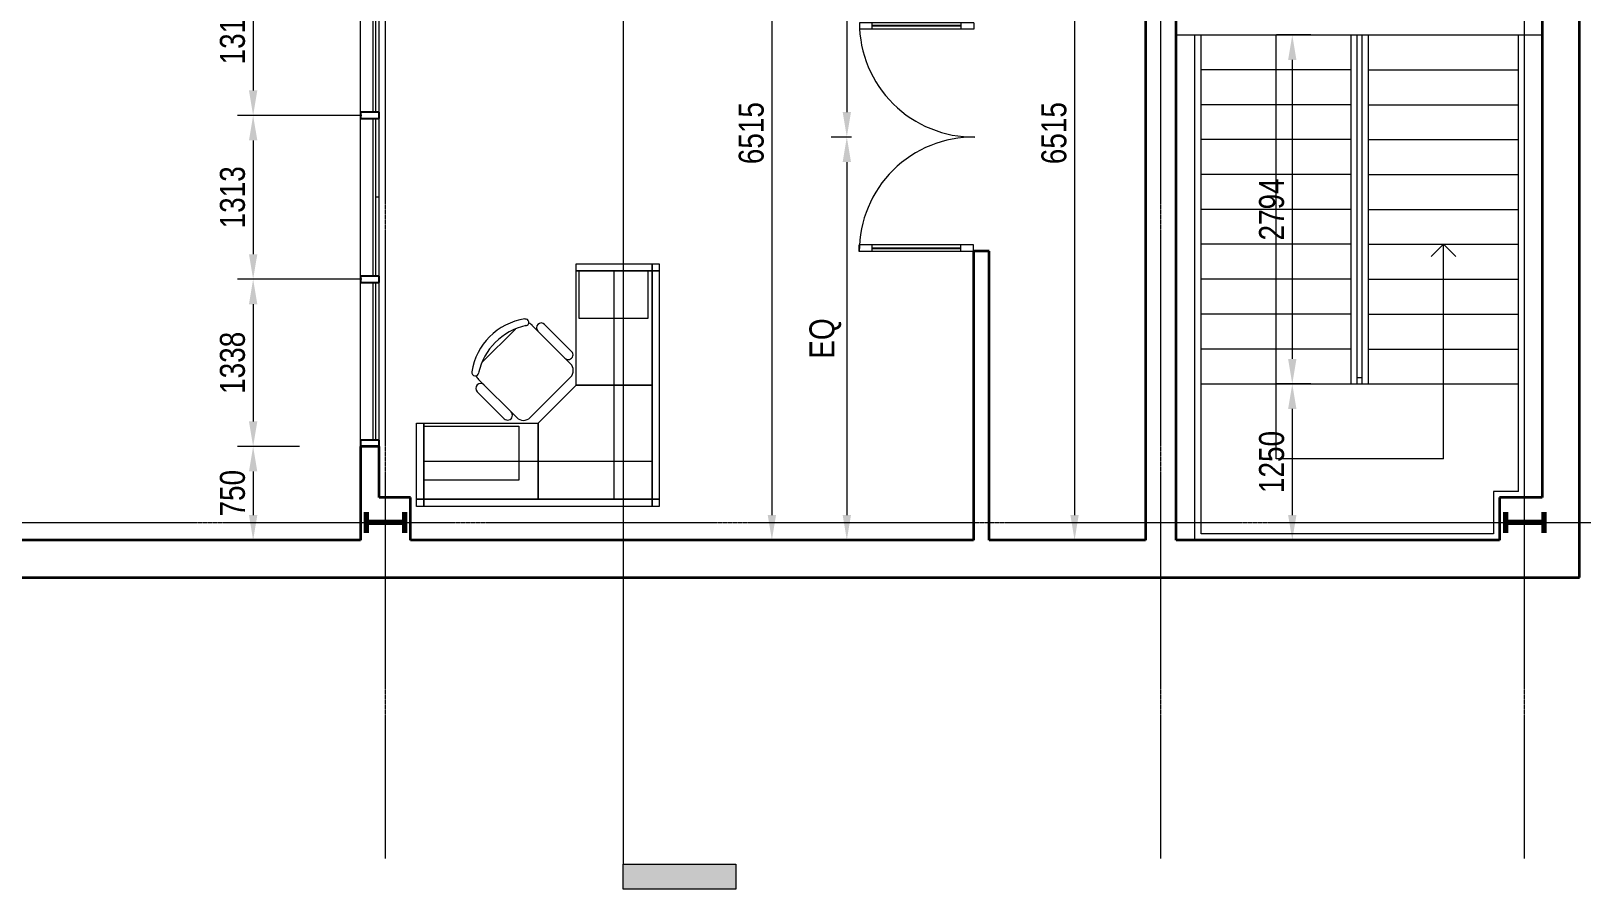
# Model space of a CAD drawing. Header units: millimetres. Extents: x -31954 to 493870, y 99509 to 604061.
# Drawn here: x 278113 to 290521, y 434577 to 441445 of the extents above; entities that cross this region are included whole.
import ezdxf

# ---------------------------------------------------------------- set-up
doc = ezdxf.new("R2010")
doc.units = ezdxf.units.MM
doc.header["$LTSCALE"] = 10
doc.linetypes.add('Center', pattern=[2, 1.25, -0.25, 0.25, -0.25])
doc.linetypes.add('Hidden', pattern=[0.375, 0.25, -0.125])
for name, color, linetype, lineweight in [('A-ANNOTATIONS', 1, 'Continuous', 9), ('A-DETL-MBND', 5, 'Hidden', 9), ('A-DOOR', 1, 'Continuous', 18), ('A-DOOR-GLAZ', 1, 'Continuous', 25), ('A-FLOR-OTLN', 6, 'Continuous', 9), ('A-FLOR-STRS', 2, 'Continuous', 9), ('A-FURNITURE', 2, 'Continuous', 9), ('A-GLAZ', 6, 'Continuous', 9), ('A-GLAZ-CWMG', 3, 'Continuous', 9), ('A-WALL', 2, 'Continuous', 18), ('S-COLUMN-STEEL-PLAN', 4, 'Continuous', 50), ('S-GRID', 6, 'Center', 9)]:
    doc.layers.add(name, color=color, linetype=linetype, lineweight=lineweight)
doc.styles.add('Dimension Text', font='arial.ttf', dxfattribs={"width": 0.8})

# ---------------------------------------------------------------- blocks, each defined once
blk = doc.blocks.new('System Panel - Glazed-383944-Second Floor Level')
at = {"layer": 'A-GLAZ', "lineweight": 18}
for p, q in [((631.25, 49.5), (-631.25, 49.5)), ((-631.25, 49.5), (-631.25, 24.5)), ((-631.25, 24.5), (631.25, 24.5)), ((631.25, 24.5), (631.25, 49.5))]:
    blk.add_line(p, q, dxfattribs=at)
blk = doc.blocks.new('Rectangular Mullion - 50 x 150mm-383945-Second Floor Level')
at = {"layer": 'A-GLAZ-CWMG', "lineweight": 25}
for p, q in [((-50, 75), (0, 75)), ((-50, -75), (-50, 75)), ((0, 75), (0, -75)), ((0, -75), (-50, -75))]:
    blk.add_line(p, q, dxfattribs=at)
blk = doc.blocks.new('Rectangular Mullion - 50 x 150mm-383916-Second Floor Level')
at = {"layer": 'A-GLAZ-CWMG'}
for p, q in [((9390, -4478), (9390, -3216)), ((9540, -4478), (9540, -3216))]:
    blk.add_line(p, q, dxfattribs=at)
blk = doc.blocks.new('Rectangular Mullion - 50 x 150mm-383943-Second Floor Level')
at = {"layer": 'A-GLAZ-CWMG', "lineweight": 25}
for p, q in [((-25, 75), (25, 75)), ((-25, -75), (-25, 75)), ((25, 75), (25, -75)), ((25, -75), (-25, -75))]:
    blk.add_line(p, q, dxfattribs=at)
blk = doc.blocks.new('M_Double-Glass 1 - 1830 x 2134mm-470649-Second Floor Level')
at = {"layer": 'A-DOOR', "lineweight": 18}
for p, q in [((-916, 878), (-916, 980)), ((-916, 980), (-864, 980)), ((-916, 878), (-864, 878)), ((-864, 878), (-864, 980)), ((864, 877), (864, 979)), ((915, 979), (864, 979)), ((864, 877), (915, 877)), ((915, 877), (915, 979)), ((-916, 166), (-864, 166)), ((-916, 65), (-916, 166)), ((-864, 65), (-864, 166)), ((915, 166), (864, 166)), ((864, 64), (864, 166)), ((915, 64), (915, 166)), ((-916, 65), (-864, 65)), ((915, 64), (864, 64))]:
    blk.add_line(p, q, dxfattribs=at)
at = {"layer": 'A-DOOR'}
for p, q in [((-916, 166), (-916, 878)), ((-864, 166), (-864, 878)), ((864, 166), (864, 877)), ((915, 166), (915, 877))]:
    blk.add_line(p, q, dxfattribs=at)
for centre, start, end in [((-915, 65), 359.388, 90.0334), ((915, 64), 89.9941, 180.5918)]:
    blk.add_arc(centre, 915, start, end, dxfattribs=at)
at = {"layer": 'A-DOOR-GLAZ'}
for p, q in [((-890, 878), (-890, 166)), ((890, 166), (890, 877))]:
    blk.add_line(p, q, dxfattribs=at)
blk = doc.blocks.new('workstation_1 - workstation_2518-481066-Second Floor Level')
at = {"layer": 'A-FURNITURE'}
for p, q in [((-57, 1829), (-57, 1886)), ((-57, 1886), (0, 1886)), ((0, 1886), (0, 1829)), ((0, 1829), (0, 1886)), ((0, 1886), (610, 1886)), ((610, 1886), (610, 1829)), ((0, 1829), (-57, 1829)), ((-57, 1829), (0, 1829)), ((-57, 0), (-57, 1829)), ((0, 914), (0, 1829)), ((0, 1829), (610, 1829)), ((0, 1829), (0, 0)), ((610, 1829), (0, 1829)), ((152, 1829), (584, 1829)), ((152, 1067), (152, 1829)), ((305, 1829), (305, 0)), ((584, 1829), (584, 1067)), ((610, 1829), (610, 914)), ((610, 1829), (610, 1067)), ((861, 1400), (645, 1184)), ((960, 1391), (654, 1085)), ((1363, 1095), (1095, 1363)), ((584, 1067), (152, 1067)), ((610, 914), (0, 914)), ((0, 0), (0, 914)), ((0, 914), (610, 914)), ((610, 914), (914, 610)), ((654, 978), (978, 654)), ((1085, 654), (1391, 960)), ((1184, 645), (1400, 861)), ((914, 0), (914, 610)), ((914, 610), (1829, 610)), ((914, 610), (914, 0)), ((1448, 610), (1829, 610)), ((1448, 35), (1448, 584)), ((1448, 584), (1829, 584)), ((1829, 610), (1829, 0)), ((1829, 610), (1886, 610)), ((1829, 0), (1829, 610)), ((1829, 584), (1829, 35)), ((1886, 610), (1886, 0)), ((0, 305), (1829, 305)), ((1829, 35), (1448, 35)), ((-57, -57), (-57, 0)), ((-57, 0), (0, 0)), ((0, 0), (-57, 0)), ((0, -57), (-57, -57)), ((0, 0), (0, -57)), ((0, -57), (0, 0)), ((0, 0), (1829, 0)), ((914, 0), (0, 0)), ((1829, -57), (0, -57)), ((1829, 0), (914, 0)), ((1829, -57), (1829, 0)), ((1829, 0), (1886, 0)), ((1829, 0), (1829, -57)), ((1886, 0), (1829, 0)), ((1886, -57), (1829, -57)), ((1886, 0), (1886, -57))]:
    blk.add_line(p, q, dxfattribs=at)
for centre, radius, start, end in [((888, 1373), 38.1, 315, 135), ((1013, 1337), 76.2, 108.7164, 135), ((1015, 1416), 27.4, 81.1745, 261.1745), ((903, 903), 499, 12.5758, 77.4242), ((942, 942), 508, 8.8255, 81.1745), ((672, 1157), 38.1, 135, 315), ((708, 1031), 76.2, 135, 225), ((1416, 1015), 27.4, 188.8255, 8.8255), ((1373, 888), 38.1, 315, 135), ((1337, 1013), 76.2, 315, 341.2836), ((1031, 708), 76.2, 225, 315), ((1157, 672), 38.1, 135, 315)]:
    blk.add_arc(centre, radius, start, end, dxfattribs=at)
blk = doc.blocks.new('Section - M_Section Tail - Filled-14299-Ground Floor Level')
at = {"layer": 'A-ANNOTATIONS'}
blk.add_hatch(color=256, dxfattribs=at).paths.add_polyline_path([(0, 9), (0, 0), (-2, 0), (-2, 9)], flags=0)
at = {"layer": 'A-ANNOTATIONS', "lineweight": 18}
for p, q in [((0, 9), (-2, 9)), ((-2, 9), (-2, 0)), ((0, 0), (0, 9)), ((-2, 0), (0, 0))]:
    blk.add_line(p, q, dxfattribs=at)

msp = doc.modelspace()

# ---------------------------------------------------------------- linework, layer by layer
at = {"layer": 'A-ANNOTATIONS'}
for p, q in [((282854.3, 468203.5), (282854.3, 434776.5)), ((284044, 443685), (284044, 437570)), ((284643.9, 443623), (284643.9, 440796.5)), ((286467, 443685), (286467, 437570)), ((279891.3, 441882.5), (279891.3, 440970)), ((288079.9, 438020), (288079.9, 441414)), ((288359.3, 441414), (288084.7, 441414)), ((288209.7, 441214), (288209.7, 438820)), ((280762.4, 440770), (279766.3, 440770)), ((280762.4, 440770), (279766.3, 440770)), ((279891.3, 440570), (279891.3, 439657.5)), ((284681.2, 440596.5), (284518.9, 440596.5)), ((284681.2, 440596.5), (284518.9, 440596.5)), ((284643.9, 440396.5), (284643.9, 437570)), ((289321.1, 439638.9), (289419.9, 439737.6)), ((289518.7, 439638.9), (289419.9, 439737.6)), ((289419.9, 438020), (289419.9, 439737.6)), ((280762.4, 439457.5), (279766.3, 439457.5)), ((280762.4, 439457.5), (279766.3, 439457.5)), ((279891.3, 439257.5), (279891.3, 438320)), ((288359.3, 438620), (288084.7, 438620)), ((288359.3, 438620), (288084.7, 438620)), ((288209.7, 438420), (288209.7, 437570)), ((280262.4, 438120), (279766.3, 438120)), ((280262.4, 438120), (279766.3, 438120)), ((289419.9, 438020), (288079.9, 438020)), ((279891.3, 437920), (279891.3, 437570)), ((280041, 437370), (279766.3, 437370)), ((284193.6, 437370), (283919, 437370)), ((284793.5, 437370), (284518.9, 437370)), ((286616.6, 437370), (286342, 437370)), ((288359.3, 437370), (288084.7, 437370))]:
    msp.add_line(p, q, dxfattribs=at)
for points in [[(288176.4, 441214), (288243, 441214), (288209.7, 441414)], [(279858, 440970), (279924.7, 440970), (279891.3, 440770)], [(279858, 440570), (279924.7, 440570), (279891.3, 440770)], [(284610.6, 440796.5), (284677.2, 440796.5), (284643.9, 440596.5)], [(284610.6, 440396.5), (284677.2, 440396.5), (284643.9, 440596.5)], [(279858, 439657.5), (279924.7, 439657.5), (279891.3, 439457.5)], [(279858, 439257.5), (279924.7, 439257.5), (279891.3, 439457.5)], [(288176.4, 438820), (288243, 438820), (288209.7, 438620)], [(288176.4, 438420), (288243, 438420), (288209.7, 438620)], [(279858, 438320), (279924.7, 438320), (279891.3, 438120)], [(279858, 437920), (279924.7, 437920), (279891.3, 438120)], [(279858, 437570), (279924.7, 437570), (279891.3, 437370)], [(284010.7, 437570), (284077.3, 437570), (284044, 437370)], [(284610.6, 437570), (284677.2, 437570), (284643.9, 437370)], [(286433.6, 437570), (286500.3, 437570), (286467, 437370)], [(288176.4, 437570), (288243, 437570), (288209.7, 437370)]]:
    msp.add_solid(points, dxfattribs=at)
at = {"layer": 'A-DETL-MBND'}
msp.add_line((280899.9, 440113.8), (280874.4, 440113.8), dxfattribs=at)
at = {"layer": 'A-FLOR-OTLN'}
for p, q in [((287279.9, 441414), (287429.9, 441414)), ((287479.9, 441414), (288679.9, 441414)), ((288729.9, 441414), (290209.9, 441414))]:
    msp.add_line(p, q, dxfattribs=at)
at = {"layer": 'A-FLOR-STRS'}
for p, q in [((287429.9, 437370), (287429.9, 441414)), ((287429.9, 441414), (287479.9, 441414)), ((287479.9, 437420), (287479.9, 441414)), ((288679.9, 441414), (288729.9, 441414)), ((288679.9, 438620), (288679.9, 441414)), ((288729.9, 438620), (288729.9, 441414)), ((288769.9, 438620), (288769.9, 441414)), ((288819.9, 438620), (288819.9, 441414)), ((290019.9, 437760), (290019.9, 441414)), ((290069.9, 437710), (290069.9, 441414)), ((288679.9, 441134.6), (287479.9, 441134.6)), ((288819.9, 441134.6), (290019.9, 441134.6)), ((288679.9, 440855.2), (287479.9, 440855.2)), ((288819.9, 440855.2), (290019.9, 440855.2)), ((288679.9, 440575.8), (287479.9, 440575.8)), ((288819.9, 440575.8), (290019.9, 440575.8)), ((288679.9, 440296.4), (287479.9, 440296.4)), ((288819.9, 440296.4), (290019.9, 440296.4)), ((288679.9, 440017), (287479.9, 440017)), ((288819.9, 440017), (290019.9, 440017)), ((288679.9, 439737.6), (287479.9, 439737.6)), ((288819.9, 439737.6), (290019.9, 439737.6)), ((288679.9, 439458.2), (287479.9, 439458.2)), ((288819.9, 439458.2), (290019.9, 439458.2)), ((288679.9, 439178.8), (287479.9, 439178.8)), ((288819.9, 439178.8), (290019.9, 439178.8)), ((288679.9, 438899.4), (287479.9, 438899.4)), ((288819.9, 438899.4), (290019.9, 438899.4)), ((287479.9, 438620), (290019.9, 438620)), ((288769.9, 438670), (288729.9, 438670)), ((290019.9, 437760), (289819.9, 437760)), ((289819.9, 437760), (289819.9, 437420)), ((289819.9, 437420), (287479.9, 437420))]:
    msp.add_line(p, q, dxfattribs=at)
at = {"layer": 'A-WALL', "lineweight": 35}
for p, q in [((290509.9, 437070), (290509.9, 465015)), ((290209.9, 443685), (290209.9, 437710)), ((287033.9, 442702.5), (287033.9, 437370)), ((287279.9, 437370), (287279.9, 442702.5)), ((285783.2, 439681.5), (285659.2, 439681.5)), ((285659.2, 439681.5), (285659.2, 437370)), ((285783.2, 437370), (285783.2, 439681.5)), ((280899.9, 438120), (280749.9, 438120)), ((280749.9, 438120), (280749.9, 437710)), ((280899.9, 437710), (280899.9, 438120)), ((280749.9, 437710), (280749.9, 437370)), ((281149.9, 437710), (280899.9, 437710)), ((281149.9, 437370), (281149.9, 437710)), ((290209.9, 437710), (289869.9, 437710)), ((289869.9, 437710), (289869.9, 437370)), ((280749.9, 437370), (273899.9, 437370)), ((285659.2, 437370), (281149.9, 437370)), ((287033.9, 437370), (285783.2, 437370)), ((289869.9, 437370), (287279.9, 437370)), ((266239.7, 437070), (290509.9, 437070))]:
    msp.add_line(p, q, dxfattribs=at)
at = {"layer": 'S-COLUMN-STEEL-PLAN', "lineweight": 70}
for p, q in [((280796.9, 437592), (280796.9, 437428)), ((281102.9, 437510), (280796.9, 437510)), ((281102.9, 437592), (281102.9, 437428)), ((289916.9, 437592), (289916.9, 437428)), ((290222.9, 437510), (289916.9, 437510)), ((290222.9, 437592), (290222.9, 437428))]:
    msp.add_line(p, q, dxfattribs=at)
at = {"layer": 'S-GRID'}
for p, q in [((280949.9, 434820), (280949.9, 468474.3)), ((287156.7, 434820), (287156.7, 468474.3)), ((290069.9, 434820), (290069.9, 468474.3)), ((249692.4, 437510), (292326.3, 437510))]:
    msp.add_line(p, q, dxfattribs=at)

# ---------------------------------------------------------------- block references
at = {"layer": 'A-ANNOTATIONS', "lineweight": 18, "extrusion": (0, 0, -1), "xscale": 99.99999999999993, "yscale": 99.99999999999993, "zscale": 99.99999999999993, "rotation": 90.00000000000001}
msp.add_blockref('Section - M_Section Tail - Filled-14299-Ground Floor Level', (-282854.3, 434776.5), dxfattribs=at)
at = {"layer": 'A-DOOR', "rotation": 89.99999999999955}
msp.add_blockref('M_Double-Glass 1 - 1830 x 2134mm-470649-Second Floor Level', (285723.6, 440596.5), dxfattribs=at)
at = {"layer": 'A-FURNITURE', "rotation": 89.99999999999973}
msp.add_blockref('workstation_1 - workstation_2518-481066-Second Floor Level', (283085.9, 437696.6), dxfattribs=at)
at = {"layer": 'A-GLAZ', "rotation": 270}
for p in [(280824.9, 441426.3), (280824.9, 440113.8), (280824.9, 438801.3)]:
    msp.add_blockref('System Panel - Glazed-383944-Second Floor Level', p, dxfattribs=at)
at = {"layer": 'A-GLAZ-CWMG'}
for p in [(271359.5, 445273.3), (271359.5, 443960.8), (271359.5, 442648.3)]:
    msp.add_blockref('Rectangular Mullion - 50 x 150mm-383916-Second Floor Level', p, dxfattribs=at)
at = {"layer": 'A-GLAZ-CWMG', "extrusion": (0, 0, -1), "rotation": 270.0000000000004}
for name, p in [('Rectangular Mullion - 50 x 150mm-383943-Second Floor Level', (-280824.9, 440770)), ('Rectangular Mullion - 50 x 150mm-383943-Second Floor Level', (-280824.9, 439457.5)), ('Rectangular Mullion - 50 x 150mm-383945-Second Floor Level', (-280824.9, 438120))]:
    msp.add_blockref(name, p, dxfattribs=at)

# ---------------------------------------------------------------- texts
at = {"layer": 'A-ANNOTATIONS', "char_height": 200, "attachment_point": 5, "rotation": 90, "style": 'Dimension Text'}
for s, insert in [('1313', (279726.7, 441426.3)), ('6515', (283879.4, 440627.5)), ('6515', (286302.4, 440627.5)), ('1313', (279726.7, 440113.8)), ('2794', (288045.1, 440017)), ('EQ', (284471.8, 438983.3)), ('1338', (279726.7, 438788.8)), ('1250', (288045.1, 437995)), ('750', (279726.7, 437745))]:
    msp.add_mtext(s, dxfattribs=dict(at, insert=insert))

doc.saveas('drawing.dxf')
